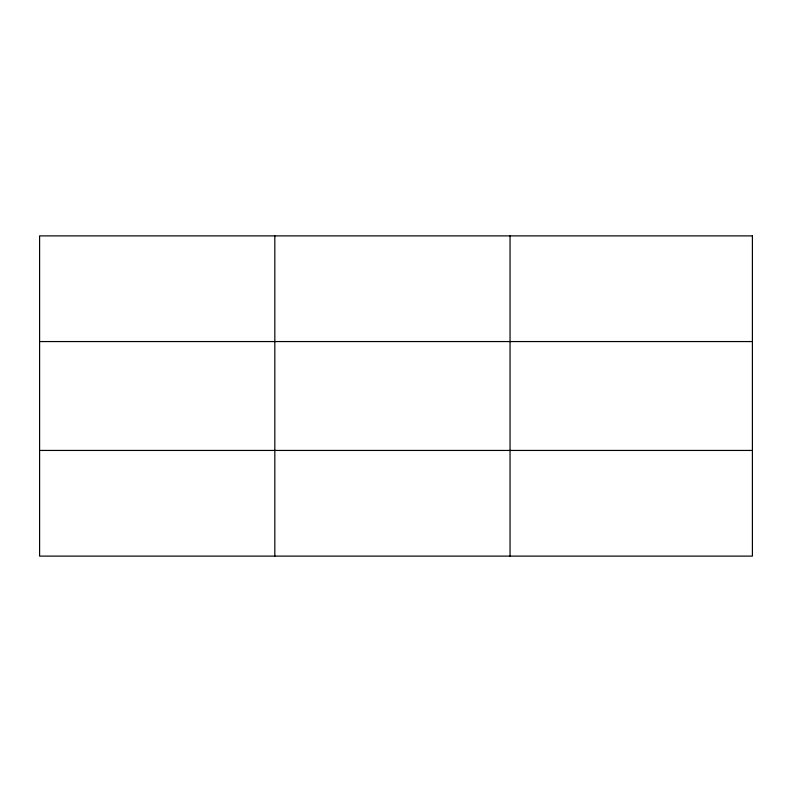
<?xml version="1.0" encoding="UTF-8"?>
<svg xmlns="http://www.w3.org/2000/svg" width="792" height="792" viewBox="0 0 792 792"><rect width="100%" height="100%" fill="white"/><g stroke="black" fill="none" stroke-linecap="round" stroke-linejoin="round"><path stroke-width="1.19" d="M274.824 556.113L274.824 235.887M510.048 556.113L510.048 235.887M39.6 341.56L752.4 341.56M39.6 450.44L752.4 450.44M752.4 235.887L752.4 556.113L39.6 556.113L39.6 235.887L752.4 235.887"/></g></svg>
